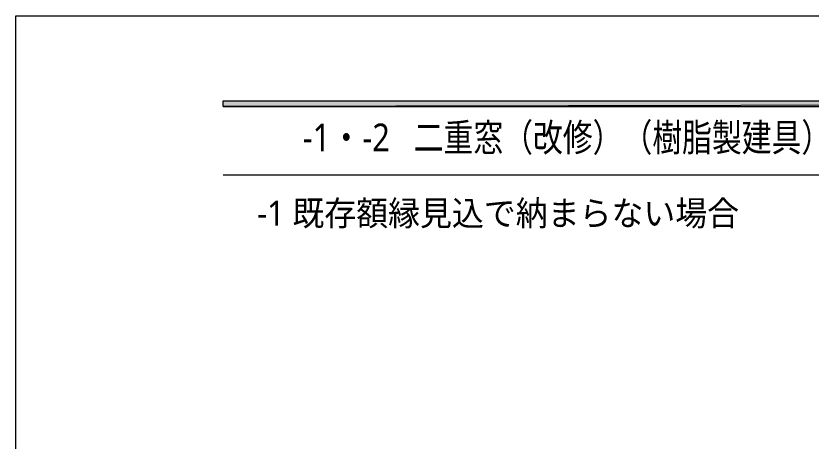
# Model space of a CAD drawing. Header units: millimetres. Extents: x 0 to 420, y 0 to 297.
# Drawn here: x 0.2 to 99.9, y 243.6 to 297 of the extents above; entities that cross this region are included whole.
import ezdxf
from ezdxf.enums import TextEntityAlignment as Align

# ---------------------------------------------------------------- set-up
doc = ezdxf.new("R2010")
doc.units = ezdxf.units.MM
doc.styles.add('kst32b', font='NotoSansJP-Variable.ttf')

msp = doc.modelspace()

# ---------------------------------------------------------------- hatches: boundary and pattern name
h = msp.add_hatch(color=7)
h.paths.add_polyline_path([(394.166, 285.623), (394.166, 286.321), (26.183, 285.623), (394.166, 285.623)])
h.paths.add_polyline_path([(394.166, 286.321), (26.183, 285.623), (26.183, 286.321), (394.166, 286.321)])

# ---------------------------------------------------------------- linework, layer by layer
at = {"lineweight": 13}
msp.add_lwpolyline([(0.191, 0), (0.191, 296.968), (420.158, 296.968), (420.158, 0)], close=True, dxfattribs=at)
at = {"lineweight": 0}
for points in [[(394.166, 285.623), (394.166, 286.321), (26.183, 285.623)], [(394.166, 286.321), (26.183, 285.623), (26.183, 286.321)]]:
    msp.add_lwpolyline(points, close=True, dxfattribs=at)
at = {"lineweight": 13}
msp.add_lwpolyline([(394.166, 276.987), (26.183, 276.987)], dxfattribs=at)

# ---------------------------------------------------------------- texts
at = {"style": 'kst32b'}
for s, height, p, p2 in [('-1・-2', 3.4908, (36.174, 279.971), (47.083, 279.971)), ('二重窓（改修）（樹脂製建具）', 3.49081, (50.08, 279.971), (102.443, 279.971)), ('-1 既存額縁見込で納まらない場合', 3.1187, (30.459, 270.658), (90.884, 270.658))]:
    msp.add_text(s, height=height, dxfattribs=at).set_placement(p, p2, align=Align.FIT)

doc.saveas('drawing.dxf')
